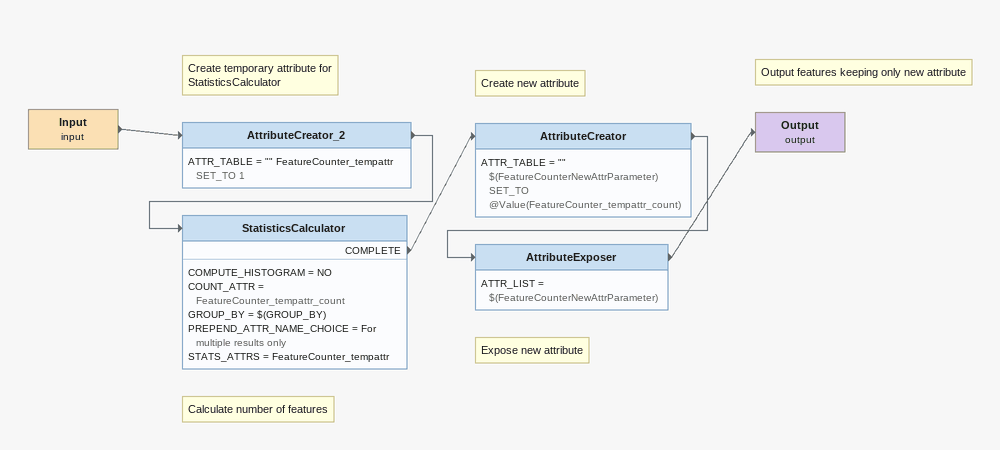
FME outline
Input (input)
    -> AttributeCreator_2
Note: Create temporary attribute for StatisticsCalculator
AttributeCreator_2
    ATTR_TABLE = "" FeatureCounter_tempattr SET_TO 1
    -> StatisticsCalculator
Note: Calculate number of features
StatisticsCalculator
    COMPUTE_HISTOGRAM = NO
    COUNT_ATTR = FeatureCounter_tempattr_count
    GROUP_BY = $(GROUP_BY)
    PREPEND_ATTR_NAME_CHOICE = For multiple results only
    STATS_ATTRS = FeatureCounter_tempattr
    COMPLETE -> AttributeCreator
Note: Create new attribute
AttributeCreator
    ATTR_TABLE = "" $(FeatureCounterNewAttrParameter) SET_TO @Value(FeatureCounter_tempattr_count)
    -> AttributeExposer
Note: Expose new attribute
AttributeExposer
    ATTR_LIST = $(FeatureCounterNewAttrParameter)
    -> Output (output)
Note: Output features keeping only new attribute
Output (output)
